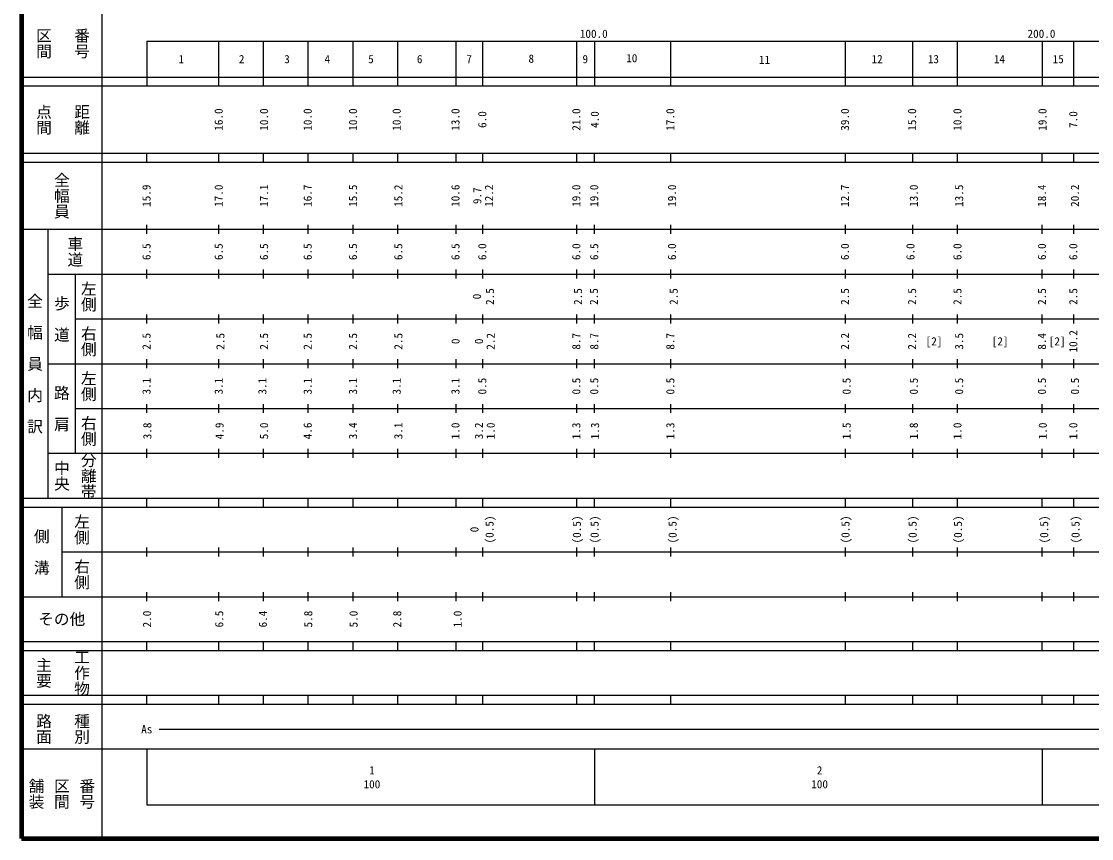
# Model space of a CAD drawing. Units: millimetres on the paper, enlarged 1000 times. Extents: x 40000 to 680000, y 20000 to 380000.
# Drawn here: x 40000 to 279039, y 20000 to 202409 of the extents above; entities that cross this region are included whole.
import ezdxf
from ezdxf.enums import TextEntityAlignment as Align

# ---------------------------------------------------------------- set-up
doc = ezdxf.new("R2010")
doc.units = ezdxf.units.MM
doc.header["$LTSCALE"] = 1000
doc.layers.add('M-TTL', color=2, linetype='Continuous', lineweight=140)
doc.layers.add('M-TTL-BAND', color=7, linetype='Continuous', lineweight=25)
doc.styles.add('@ＭＳ ゴシック', font='')
doc.styles.add('ＭＳ ゴシック', font='')
doc.styles.get('@ＭＳ ゴシック').set_extended_font_data('@MS Gothic')
doc.styles.get('ＭＳ ゴシック').set_extended_font_data('MS Gothic')

msp = doc.modelspace()

# ---------------------------------------------------------------- linework, layer by layer
at = {"layer": 'M-TTL'}
for p, q in [((40000, 380000), (40000, 20000)), ((40000, 20000), (680000, 20000))]:
    msp.add_line(p, q, dxfattribs=at)
at = {"layer": 'M-TTL-BAND'}
for p, q in [((58000, 370000), (58000, 20000)), ((68000, 198000), (579000, 198000)), ((68000, 198000), (68000, 188000)), ((84000, 198000), (84000, 188000)), ((94000, 198000), (94000, 188000)), ((104000, 198000), (104000, 188000)), ((114000, 198000), (114000, 188000)), ((124000, 198000), (124000, 188000)), ((137000, 198000), (137000, 188000)), ((143000, 198000), (143000, 188000)), ((164000, 198000), (164000, 188000)), ((168000, 198000), (168000, 188000)), ((185000, 198000), (185000, 188000)), ((224000, 198000), (224000, 188000)), ((239000, 198000), (239000, 188000)), ((249000, 198000), (249000, 188000)), ((268000, 198000), (268000, 188000)), ((275000, 198000), (275000, 188000)), ((40000, 190000), (579000, 190000)), ((40000, 188000), (579000, 188000)), ((40000, 173000), (579000, 173000)), ((68000, 171000), (68000, 173000)), ((84000, 173000), (84000, 171000)), ((94000, 173000), (94000, 171000)), ((104000, 173000), (104000, 171000)), ((114000, 173000), (114000, 171000)), ((124000, 173000), (124000, 171000)), ((137000, 173000), (137000, 171000)), ((143000, 173000), (143000, 171000)), ((164000, 173000), (164000, 171000)), ((168000, 171000), (168000, 173000)), ((185000, 173000), (185000, 171000)), ((224000, 173000), (224000, 171000)), ((239000, 173000), (239000, 171000)), ((249000, 173000), (249000, 171000)), ((268000, 171000), (268000, 173000)), ((275000, 173000), (275000, 171000)), ((40000, 171000), (579000, 171000)), ((40000, 156000), (579000, 156000)), ((46000, 96000), (46000, 156000)), ((68000, 155000), (68000, 157000)), ((84000, 157000), (84000, 155000)), ((94000, 157000), (94000, 155000)), ((104000, 157000), (104000, 155000)), ((114000, 157000), (114000, 155000)), ((124000, 157000), (124000, 155000)), ((137000, 157000), (137000, 155000)), ((143000, 157000), (143000, 155000)), ((164000, 157000), (164000, 155000)), ((168000, 155000), (168000, 157000)), ((185000, 157000), (185000, 155000)), ((224000, 157000), (224000, 155000)), ((239000, 157000), (239000, 155000)), ((249000, 157000), (249000, 155000)), ((268000, 155000), (268000, 157000)), ((275000, 157000), (275000, 155000)), ((46000, 146000), (579000, 146000)), ((52000, 146000), (52000, 106000)), ((68000, 145000), (68000, 147000)), ((84000, 147000), (84000, 145000)), ((94000, 147000), (94000, 145000)), ((104000, 147000), (104000, 145000)), ((114000, 147000), (114000, 145000)), ((124000, 147000), (124000, 145000)), ((137000, 147000), (137000, 145000)), ((143000, 147000), (143000, 145000)), ((164000, 147000), (164000, 145000)), ((168000, 145000), (168000, 147000)), ((185000, 147000), (185000, 145000)), ((224000, 147000), (224000, 145000)), ((239000, 147000), (239000, 145000)), ((249000, 147000), (249000, 145000)), ((268000, 145000), (268000, 147000)), ((275000, 147000), (275000, 145000)), ((68000, 135000), (68000, 137000)), ((84000, 137000), (84000, 135000)), ((94000, 137000), (94000, 135000)), ((104000, 137000), (104000, 135000)), ((114000, 137000), (114000, 135000)), ((124000, 137000), (124000, 135000)), ((137000, 137000), (137000, 135000)), ((143000, 137000), (143000, 135000)), ((164000, 137000), (164000, 135000)), ((168000, 135000), (168000, 137000)), ((185000, 137000), (185000, 135000)), ((224000, 137000), (224000, 135000)), ((239000, 137000), (239000, 135000)), ((249000, 137000), (249000, 135000)), ((268000, 135000), (268000, 137000)), ((275000, 137000), (275000, 135000)), ((52000, 136000), (579000, 136000)), ((68000, 125000), (68000, 127000)), ((84000, 127000), (84000, 125000)), ((94000, 127000), (94000, 125000)), ((104000, 127000), (104000, 125000)), ((114000, 127000), (114000, 125000)), ((124000, 127000), (124000, 125000)), ((137000, 127000), (137000, 125000)), ((143000, 127000), (143000, 125000)), ((164000, 127000), (164000, 125000)), ((168000, 125000), (168000, 127000)), ((185000, 127000), (185000, 125000)), ((224000, 127000), (224000, 125000)), ((239000, 127000), (239000, 125000)), ((249000, 127000), (249000, 125000)), ((268000, 125000), (268000, 127000)), ((275000, 127000), (275000, 125000)), ((46000, 126000), (579000, 126000)), ((52000, 116000), (579000, 116000)), ((68000, 115000), (68000, 117000)), ((84000, 117000), (84000, 115000)), ((94000, 117000), (94000, 115000)), ((104000, 117000), (104000, 115000)), ((114000, 117000), (114000, 115000)), ((124000, 117000), (124000, 115000)), ((137000, 117000), (137000, 115000)), ((143000, 117000), (143000, 115000)), ((164000, 117000), (164000, 115000)), ((168000, 115000), (168000, 117000)), ((185000, 117000), (185000, 115000)), ((224000, 117000), (224000, 115000)), ((239000, 117000), (239000, 115000)), ((249000, 117000), (249000, 115000)), ((268000, 115000), (268000, 117000)), ((275000, 117000), (275000, 115000)), ((46000, 106000), (579000, 106000)), ((68000, 105000), (68000, 107000)), ((84000, 107000), (84000, 105000)), ((94000, 107000), (94000, 105000)), ((104000, 107000), (104000, 105000)), ((114000, 107000), (114000, 105000)), ((124000, 107000), (124000, 105000)), ((137000, 107000), (137000, 105000)), ((143000, 107000), (143000, 105000)), ((164000, 107000), (164000, 105000)), ((168000, 105000), (168000, 107000)), ((185000, 107000), (185000, 105000)), ((224000, 107000), (224000, 105000)), ((239000, 107000), (239000, 105000)), ((249000, 107000), (249000, 105000)), ((268000, 105000), (268000, 107000)), ((275000, 107000), (275000, 105000)), ((40000, 96000), (579000, 96000)), ((68000, 94000), (68000, 96000)), ((84000, 96000), (84000, 94000)), ((94000, 96000), (94000, 94000)), ((104000, 96000), (104000, 94000)), ((114000, 96000), (114000, 94000)), ((124000, 96000), (124000, 94000)), ((137000, 96000), (137000, 94000)), ((143000, 96000), (143000, 94000)), ((164000, 96000), (164000, 94000)), ((168000, 94000), (168000, 96000)), ((185000, 96000), (185000, 94000)), ((224000, 96000), (224000, 94000)), ((239000, 96000), (239000, 94000)), ((249000, 96000), (249000, 94000)), ((268000, 94000), (268000, 96000)), ((275000, 96000), (275000, 94000)), ((40000, 94000), (579000, 94000)), ((49000, 94000), (49000, 74000)), ((49000, 84000), (579000, 84000)), ((68000, 83000), (68000, 85000)), ((84000, 85000), (84000, 83000)), ((94000, 85000), (94000, 83000)), ((104000, 85000), (104000, 83000)), ((114000, 85000), (114000, 83000)), ((124000, 85000), (124000, 83000)), ((137000, 85000), (137000, 83000)), ((143000, 85000), (143000, 83000)), ((164000, 85000), (164000, 83000)), ((168000, 83000), (168000, 85000)), ((185000, 85000), (185000, 83000)), ((224000, 85000), (224000, 83000)), ((239000, 85000), (239000, 83000)), ((249000, 85000), (249000, 83000)), ((268000, 83000), (268000, 85000)), ((275000, 85000), (275000, 83000)), ((68000, 73000), (68000, 75000)), ((84000, 75000), (84000, 73000)), ((94000, 75000), (94000, 73000)), ((104000, 75000), (104000, 73000)), ((114000, 75000), (114000, 73000)), ((124000, 75000), (124000, 73000)), ((137000, 75000), (137000, 73000)), ((143000, 75000), (143000, 73000)), ((164000, 75000), (164000, 73000)), ((168000, 73000), (168000, 75000)), ((185000, 75000), (185000, 73000)), ((224000, 75000), (224000, 73000)), ((239000, 75000), (239000, 73000)), ((249000, 75000), (249000, 73000)), ((268000, 73000), (268000, 75000)), ((275000, 75000), (275000, 73000)), ((40000, 74000), (579000, 74000)), ((40000, 64000), (579000, 64000)), ((68000, 62000), (68000, 64000)), ((84000, 64000), (84000, 62000)), ((94000, 64000), (94000, 62000)), ((104000, 64000), (104000, 62000)), ((114000, 64000), (114000, 62000)), ((124000, 64000), (124000, 62000)), ((137000, 64000), (137000, 62000)), ((143000, 64000), (143000, 62000)), ((164000, 64000), (164000, 62000)), ((168000, 62000), (168000, 64000)), ((185000, 64000), (185000, 62000)), ((224000, 64000), (224000, 62000)), ((239000, 64000), (239000, 62000)), ((249000, 64000), (249000, 62000)), ((268000, 62000), (268000, 64000)), ((275000, 64000), (275000, 62000)), ((40000, 62000), (579000, 62000)), ((40000, 52000), (579000, 52000)), ((68000, 50000), (68000, 52000)), ((84000, 52000), (84000, 50000)), ((94000, 52000), (94000, 50000)), ((104000, 52000), (104000, 50000)), ((114000, 52000), (114000, 50000)), ((124000, 52000), (124000, 50000)), ((137000, 52000), (137000, 50000)), ((143000, 52000), (143000, 50000)), ((164000, 52000), (164000, 50000)), ((168000, 50000), (168000, 52000)), ((185000, 52000), (185000, 50000)), ((224000, 52000), (224000, 50000)), ((239000, 52000), (239000, 50000)), ((249000, 52000), (249000, 50000)), ((268000, 50000), (268000, 52000)), ((275000, 52000), (275000, 50000)), ((40000, 50000), (579000, 50000)), ((70805, 44406), (565903, 44406)), ((40000, 40000), (579000, 40000)), ((68000, 40000), (68000, 27500)), ((168000, 40000), (168000, 27500)), ((268000, 40000), (268000, 27500)), ((68000, 27500), (579000, 27500))]:
    msp.add_line(p, q, dxfattribs=at)

# ---------------------------------------------------------------- texts
for s, height, rotation, style, p in [('番号', 2566, 270, '@ＭＳ ゴシック', (53500, 197500)), ('区間', 2566, 270, '@ＭＳ ゴシック', (45000, 197500)), ('点間', 2566, 270, '@ＭＳ ゴシック', (45000, 180500)), ('距離', 2566, 270, '@ＭＳ ゴシック', (53500, 180500)), ('16.0', 1833, 90, 'ＭＳ ゴシック', (84056, 180500)), ('10.0', 1833, 90, 'ＭＳ ゴシック', (94181, 180500)), ('10.0', 1833, 90, 'ＭＳ ゴシック', (103932, 180500)), ('10.0', 1833, 90, 'ＭＳ ゴシック', (114057, 180500)), ('10.0', 1833, 90, 'ＭＳ ゴシック', (123807, 180500)), ('13.0', 1833, 90, 'ＭＳ ゴシック', (136933, 180500)), ('6.0', 1833, 90, 'ＭＳ ゴシック', (142933, 180500)), ('21.0', 1833, 90, 'ＭＳ ゴシック', (163934, 180500)), ('4.0', 1833, 90, 'ＭＳ ゴシック', (168056, 180500)), ('17.0', 1833, 90, 'ＭＳ ゴシック', (184935, 180500)), ('39.0', 1833, 90, 'ＭＳ ゴシック', (223936, 180500)), ('15.0', 1833, 90, 'ＭＳ ゴシック', (238936, 180500)), ('10.0', 1833, 90, 'ＭＳ ゴシック', (249062, 180500)), ('19.0', 1833, 90, 'ＭＳ ゴシック', (268056, 180500)), ('7.0', 1833, 90, 'ＭＳ ゴシック', (274938, 180500)), ('全幅員', 2566, 270, '@ＭＳ ゴシック', (49000, 163500)), ('15.9', 1833, 90, 'ＭＳ ゴシック', (67930, 163500)), ('17.0', 1833, 90, 'ＭＳ ゴシック', (84056, 163500)), ('17.1', 1833, 90, 'ＭＳ ゴシック', (94181, 163500)), ('16.7', 1833, 90, 'ＭＳ ゴシック', (103932, 163500)), ('15.5', 1833, 90, 'ＭＳ ゴシック', (114057, 163500)), ('15.2', 1833, 90, 'ＭＳ ゴシック', (124182, 163500)), ('10.6', 1833, 90, 'ＭＳ ゴシック', (136933, 163500)), ('9.7', 1833, 90, 'ＭＳ ゴシック', (141819, 163500)), ('12.2', 1833, 90, 'ＭＳ ゴシック', (144438, 163500)), ('19.0', 1833, 90, 'ＭＳ ゴシック', (163934, 163500)), ('19.0', 1833, 90, 'ＭＳ ゴシック', (167930, 163500)), ('19.0', 1833, 90, 'ＭＳ ゴシック', (185310, 163500)), ('12.7', 1833, 90, 'ＭＳ ゴシック', (223936, 163500)), ('13.0', 1833, 90, 'ＭＳ ゴシック', (239311, 163500)), ('13.5', 1833, 90, 'ＭＳ ゴシック', (249437, 163500)), ('18.4', 1833, 90, 'ＭＳ ゴシック', (267930, 163500)), ('20.2', 1833, 90, 'ＭＳ ゴシック', (275313, 163500)), ('車道', 2566, 270, '@ＭＳ ゴシック', (52000, 151000)), ('6.5', 1833, 90, 'ＭＳ ゴシック', (67930, 151000)), ('6.5', 1833, 90, 'ＭＳ ゴシック', (84056, 151000)), ('6.5', 1833, 90, 'ＭＳ ゴシック', (94181, 151000)), ('6.5', 1833, 90, 'ＭＳ ゴシック', (103932, 151000)), ('6.5', 1833, 90, 'ＭＳ ゴシック', (114057, 151000)), ('6.5', 1833, 90, 'ＭＳ ゴシック', (124182, 151000)), ('6.5', 1833, 90, 'ＭＳ ゴシック', (136933, 151000)), ('6.0', 1833, 90, 'ＭＳ ゴシック', (142933, 151000)), ('6.0', 1833, 90, 'ＭＳ ゴシック', (163934, 151000)), ('6.5', 1833, 90, 'ＭＳ ゴシック', (167930, 151000)), ('6.0', 1833, 90, 'ＭＳ ゴシック', (185310, 151000)), ('6.0', 1833, 90, 'ＭＳ ゴシック', (223936, 151000)), ('6.0', 1833, 90, 'ＭＳ ゴシック', (238561, 151000)), ('6.0', 1833, 90, 'ＭＳ ゴシック', (249062, 151000)), ('6.0', 1833, 90, 'ＭＳ ゴシック', (267930, 151000)), ('6.0', 1833, 90, 'ＭＳ ゴシック', (274938, 151000)), ('左側', 2566, 270, '@ＭＳ ゴシック', (55000, 141000)), ('全\u3000幅\u3000員\u3000内\u3000訳', 2566, 270, '@ＭＳ ゴシック', (43000, 126000)), ('歩\u3000道', 2566, 270, '@ＭＳ ゴシック', (49000, 136000)), ('0', 1833, 90, 'ＭＳ ゴシック', (141721, 141000)), ('2.5', 1833, 90, 'ＭＳ ゴシック', (144640, 141000)), ('2.5', 1833, 90, 'ＭＳ ゴシック', (164309, 141000)), ('2.5', 1833, 90, 'ＭＳ ゴシック', (167860, 141000)), ('2.5', 1833, 90, 'ＭＳ ゴシック', (185685, 141000)), ('2.5', 1833, 90, 'ＭＳ ゴシック', (223936, 141000)), ('2.5', 1833, 90, 'ＭＳ ゴシック', (238936, 141000)), ('2.5', 1833, 90, 'ＭＳ ゴシック', (249062, 141000)), ('2.5', 1833, 90, 'ＭＳ ゴシック', (267938, 141000)), ('2.5', 1833, 90, 'ＭＳ ゴシック', (274938, 141000)), ('右側', 2566, 270, '@ＭＳ ゴシック', (55000, 131000)), ('2.5', 1833, 90, 'ＭＳ ゴシック', (67930, 131000)), ('2.5', 1833, 90, 'ＭＳ ゴシック', (84431, 131000)), ('2.5', 1833, 90, 'ＭＳ ゴシック', (94181, 131000)), ('2.5', 1833, 90, 'ＭＳ ゴシック', (103932, 131000)), ('2.5', 1833, 90, 'ＭＳ ゴシック', (114057, 131000)), ('2.5', 1833, 90, 'ＭＳ ゴシック', (124182, 131000)), ('0', 1833, 90, 'ＭＳ ゴシック', (136956, 131000)), ('0', 1833, 90, 'ＭＳ ゴシック', (142183, 131000)), ('2.2', 1833, 90, 'ＭＳ ゴシック', (144808, 131000)), ('8.7', 1833, 90, 'ＭＳ ゴシック', (163934, 131000)), ('8.7', 1833, 90, 'ＭＳ ゴシック', (167930, 131000)), ('8.7', 1833, 90, 'ＭＳ ゴシック', (184935, 131000)), ('2.2', 1833, 90, 'ＭＳ ゴシック', (223936, 131000)), ('2.2', 1833, 90, 'ＭＳ ゴシック', (238936, 131000)), ('3.5', 1833, 90, 'ＭＳ ゴシック', (249437, 131000)), ('8.4', 1833, 90, 'ＭＳ ゴシック', (267930, 131000)), ('10.2', 1833, 90, 'ＭＳ ゴシック', (274938, 131000)), ('左側', 2566, 270, '@ＭＳ ゴシック', (55000, 121000)), ('3.1', 1833, 90, 'ＭＳ ゴシック', (67930, 121000)), ('3.1', 1833, 90, 'ＭＳ ゴシック', (84056, 121000)), ('3.1', 1833, 90, 'ＭＳ ゴシック', (93806, 121000)), ('3.1', 1833, 90, 'ＭＳ ゴシック', (103932, 121000)), ('3.1', 1833, 90, 'ＭＳ ゴシック', (114057, 121000)), ('3.1', 1833, 90, 'ＭＳ ゴシック', (123807, 121000)), ('3.1', 1833, 90, 'ＭＳ ゴシック', (136933, 121000)), ('0.5', 1833, 90, 'ＭＳ ゴシック', (142933, 121000)), ('0.5', 1833, 90, 'ＭＳ ゴシック', (163934, 121000)), ('0.5', 1833, 90, 'ＭＳ ゴシック', (167930, 121000)), ('0.5', 1833, 90, 'ＭＳ ゴシック', (184935, 121000)), ('0.5', 1833, 90, 'ＭＳ ゴシック', (224311, 121000)), ('0.5', 1833, 90, 'ＭＳ ゴシック', (239311, 121000)), ('0.5', 1833, 90, 'ＭＳ ゴシック', (249437, 121000)), ('0.5', 1833, 90, 'ＭＳ ゴシック', (267930, 121000)), ('0.5', 1833, 90, 'ＭＳ ゴシック', (275313, 121000)), ('路\u3000肩', 2566, 270, '@ＭＳ ゴシック', (49000, 116000)), ('右側', 2566, 270, '@ＭＳ ゴシック', (55000, 111000)), ('3.8', 1833, 90, 'ＭＳ ゴシック', (68118, 111000)), ('4.9', 1833, 90, 'ＭＳ ゴシック', (84243, 111000)), ('5.0', 1833, 90, 'ＭＳ ゴシック', (94181, 111000)), ('4.6', 1833, 90, 'ＭＳ ゴシック', (103932, 111000)), ('3.4', 1833, 90, 'ＭＳ ゴシック', (114057, 111000)), ('3.1', 1833, 90, 'ＭＳ ゴシック', (124182, 111000)), ('1.0', 1833, 90, 'ＭＳ ゴシック', (136933, 111000)), ('3.2', 1833, 90, 'ＭＳ ゴシック', (142183, 111000)), ('1.0', 1833, 90, 'ＭＳ ゴシック', (144808, 111000)), ('1.3', 1833, 90, 'ＭＳ ゴシック', (163934, 111000)), ('1.3', 1833, 90, 'ＭＳ ゴシック', (168118, 111000)), ('1.3', 1833, 90, 'ＭＳ ゴシック', (184935, 111000)), ('1.5', 1833, 90, 'ＭＳ ゴシック', (224311, 111000)), ('1.8', 1833, 90, 'ＭＳ ゴシック', (239311, 111000)), ('1.0', 1833, 90, 'ＭＳ ゴシック', (249062, 111000)), ('1.0', 1833, 90, 'ＭＳ ゴシック', (268118, 111000)), ('1.0', 1833, 90, 'ＭＳ ゴシック', (274938, 111000)), ('分離帯', 2566, 270, '@ＭＳ ゴシック', (55000, 101000)), ('中央', 2566, 270, '@ＭＳ ゴシック', (49000, 101000)), ('左側', 2566, 270, '@ＭＳ ゴシック', (53500, 89000)), ('(0.5)', 1833, 90, 'ＭＳ ゴシック', (144552, 89000)), ('(0.5)', 1833, 90, 'ＭＳ ゴシック', (164052, 89000)), ('(0.5)', 1833, 90, 'ＭＳ ゴシック', (168011, 89000)), ('(0.5)', 1833, 90, 'ＭＳ ゴシック', (185428, 89000)), ('(0.5)', 1833, 90, 'ＭＳ ゴシック', (224054, 89000)), ('(0.5)', 1833, 90, 'ＭＳ ゴシック', (239055, 89000)), ('(0.5)', 1833, 90, 'ＭＳ ゴシック', (249180, 89000)), ('(0.5)', 1833, 90, 'ＭＳ ゴシック', (268431, 89000)), ('(0.5)', 1833, 90, 'ＭＳ ゴシック', (275431, 89000)), ('側\u3000溝', 2566, 270, '@ＭＳ ゴシック', (44500, 84000)), ('0', 1833, 90, 'ＭＳ ゴシック', (141176, 89000)), ('右側', 2566, 270, '@ＭＳ ゴシック', (53500, 79000)), ('2.0', 1833, 90, 'ＭＳ ゴシック', (68049, 69000)), ('6.5', 1833, 90, 'ＭＳ ゴシック', (84174, 69000)), ('6.4', 1833, 90, 'ＭＳ ゴシック', (93925, 69000)), ('5.8', 1833, 90, 'ＭＳ ゴシック', (104050, 69000)), ('5.0', 1833, 90, 'ＭＳ ゴシック', (114175, 69000)), ('2.8', 1833, 90, 'ＭＳ ゴシック', (123926, 69000)), ('1.0', 1833, 90, 'ＭＳ ゴシック', (137426, 69000)), ('主要', 2566, 270, '@ＭＳ ゴシック', (45000, 57000)), ('工作物', 2566, 270, '@ＭＳ ゴシック', (53500, 57000)), ('路面', 2566, 270, '@ＭＳ ゴシック', (45000, 44500)), ('種別', 2566, 270, '@ＭＳ ゴシック', (53500, 44500)), ('舗装', 2566, 270, '@ＭＳ ゴシック', (43333, 30000)), ('区間', 2566, 270, '@ＭＳ ゴシック', (49000, 30000)), ('番号', 2566, 270, '@ＭＳ ゴシック', (54667, 30000))]:
    msp.add_text(s, height=height, rotation=rotation, dxfattribs=dict(at, style=style)).set_placement(p, align=Align.MIDDLE_CENTER)
at = {"layer": 'M-TTL-BAND', "style": 'ＭＳ ゴシック'}
for s, p in [('100.0', (167844, 198195)), ('200.0', (267844, 198195))]:
    msp.add_text(s, height=1833, dxfattribs=at).set_placement(p, align=Align.BOTTOM_CENTER)
for s, height, p in [('1', 1833, (75700, 194000)), ('2', 1833, (89200, 194000)), ('3', 1833, (99326, 194000)), ('4', 1833, (108326, 194000)), ('5', 1833, (118076, 194000)), ('6', 1833, (128952, 194000)), ('7', 1833, (140015, 194000)), ('8', 1833, (153879, 194097)), ('9', 1833, (165953, 194000)), ('10', 1833, (176331, 194219)), ('11', 1833, (205983, 193853)), ('12', 1833, (231143, 194000)), ('13', 1833, (243706, 194000)), ('14', 1833, (258452, 194000)), ('15', 1833, (271590, 194000)), ('[2]', 1833, (243849, 131000)), ('[2]', 1833, (258607, 131000)), ('[2]', 1833, (271345, 131000)), ('その他', 2566, (49000, 69000)), ('As', 1833, (68006, 44406)), ('1', 1833, (118288, 35238)), ('2', 1833, (218288, 35238)), ('100', 1833, (118288, 32131)), ('100', 1833, (218288, 32131))]:
    msp.add_text(s, height=height, dxfattribs=at).set_placement(p, align=Align.MIDDLE_CENTER)

doc.saveas('drawing.dxf')
